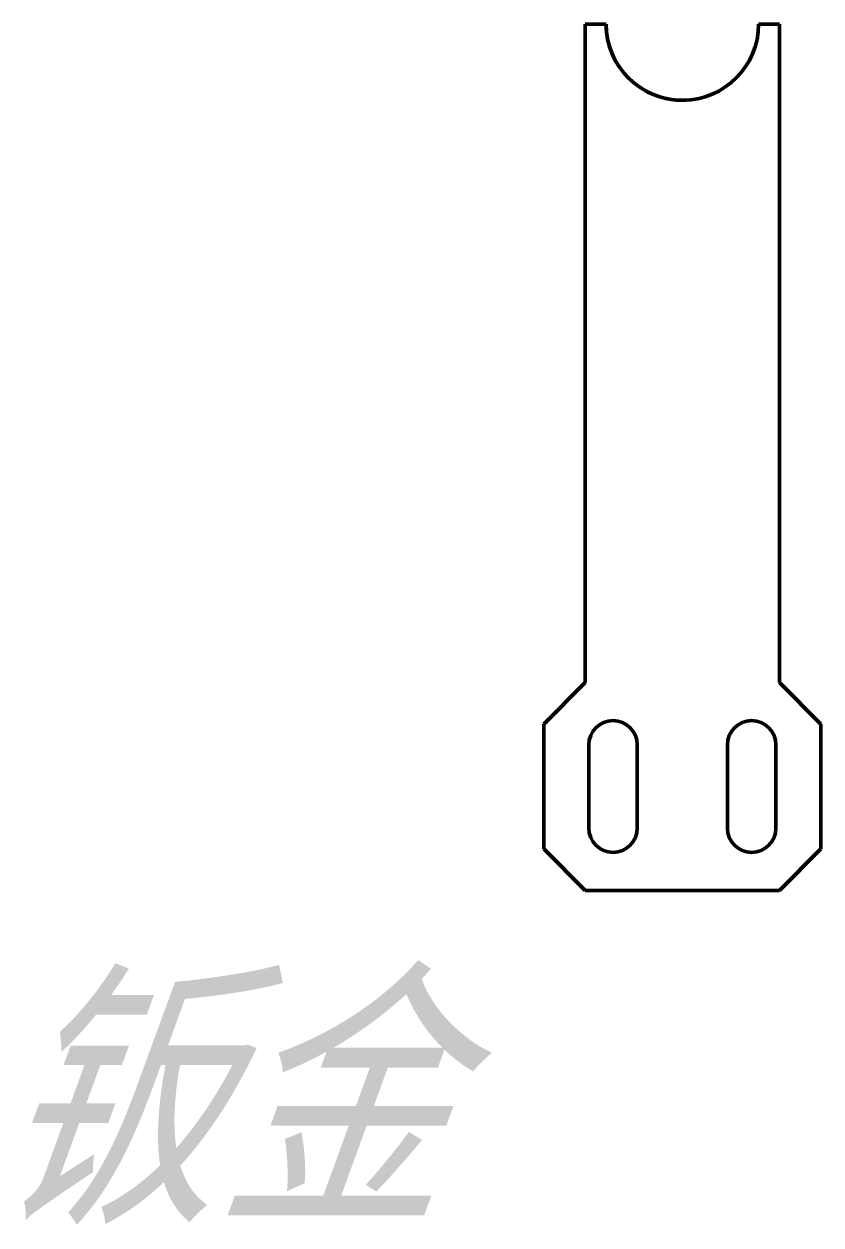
# Model space of a CAD drawing. Header units: inches. Extents: x 17901 to 26602, y 9673 to 14036.
# Drawn here: x 21634.6 to 21749.6, y 10005.3 to 10178.6 of the extents above; entities that cross this region are included whole.
import ezdxf

# ---------------------------------------------------------------- set-up
doc = ezdxf.new("R2010")
doc.units = ezdxf.units.IN
doc.header["$MEASUREMENT"] = 0
doc.layers.add('标注线', color=3, linetype='Continuous', lineweight=25)
doc.layers.add('粗实线', color=7, linetype='Continuous', lineweight=50)
doc.styles.add('DIM', font='romans.shx', dxfattribs={"width": 0.8, "oblique": 20, "bigfont": 'bigfont.shx'})

msp = doc.modelspace()

# ---------------------------------------------------------------- linework, layer by layer
at = {"layer": '粗实线'}
for p, q in [((21715.558, 10178.581), (21715.558, 10083.581)), ((21715.558, 10133.581), (21715.558, 10178.581)), ((21743.558, 10178.581), (21743.558, 10083.581)), ((21743.558, 10178.581), (21743.558, 10133.581)), ((21715.558, 10053.581), (21743.558, 10053.581))]:
    msp.add_line(p, q, dxfattribs=at)
at = {"layer": '粗实线', "ltscale": 0.075}
for p, q in [((21715.558, 10178.581), (21718.558, 10178.581)), ((21740.558, 10178.581), (21743.558, 10178.581))]:
    msp.add_line(p, q, dxfattribs=at)
at = {"layer": '粗实线', "ltscale": 0.212132}
for p, q in [((21709.558, 10077.581), (21715.558, 10083.581)), ((21749.558, 10077.581), (21743.558, 10083.581)), ((21715.558, 10053.581), (21709.558, 10059.581)), ((21749.558, 10059.581), (21743.558, 10053.581))]:
    msp.add_line(p, q, dxfattribs=at)
at = {"layer": '粗实线', "ltscale": 0.45}
for p, q in [((21709.558, 10077.581), (21709.558, 10059.581)), ((21749.558, 10059.581), (21749.558, 10077.581))]:
    msp.add_line(p, q, dxfattribs=at)
at = {"layer": '粗实线', "ltscale": 0.3}
for p, q in [((21716.058, 10074.581), (21716.058, 10062.581)), ((21723.058, 10062.581), (21723.058, 10074.581)), ((21736.058, 10074.581), (21736.058, 10062.581)), ((21743.058, 10062.581), (21743.058, 10074.581))]:
    msp.add_line(p, q, dxfattribs=at)
at = {"layer": '粗实线'}
for centre, radius, start, end in [((21729.558, 10178.581), 11, 180, 0), ((21729.558, 10178.581), 11, 180, 298.64789), ((21719.558, 10074.581), 3.5, 0, 180), ((21739.558, 10074.581), 3.5, 0, 180), ((21719.558, 10062.581), 3.5, 180, 0), ((21739.558, 10062.581), 3.5, 180, 0)]:
    msp.add_arc(centre, radius, start, end, dxfattribs=at)

# ---------------------------------------------------------------- texts
at = {"layer": '标注线', "insert": (21629.754, 10038.8), "char_height": 30, "width": 303.82784, "attachment_point": 1, "style": 'DIM'}
msp.add_mtext('{\\fMicrosoft YaHei|b0|i0|c134|p34;钣金}', dxfattribs=at)

doc.saveas('drawing.dxf')
